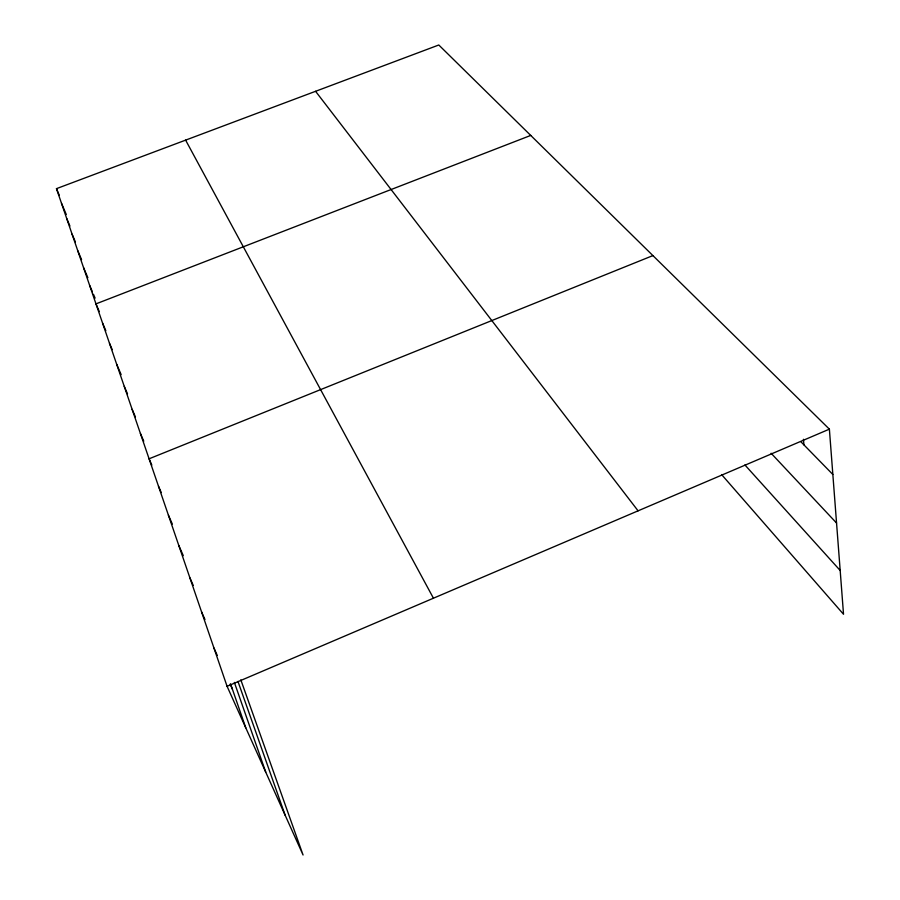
<?xml version="1.0" encoding="UTF-8"?>
<svg xmlns="http://www.w3.org/2000/svg" width="900" height="900" viewBox="0 0 900 900"><rect width="100%" height="100%" fill="white"/><g stroke="black" fill="none" stroke-linecap="round" stroke-linejoin="round"><path stroke-width="1.35" d="M240.829 679.86L303.064 855L227.081 686.317L829.384 429.154L843.525 614.261L721.586 474.559M652.916 255.589L149.085 458.798L151.83 465.086M530.741 135.428L95.974 303.874L99.304 311.603M227.081 686.317L56.475 188.651L438.795 45L829.384 429.154M801 441.877L832.849 474.48M771.12 453.251L836.55 523.024M744.919 464.963L840.184 570.488M315.574 91.305L638.077 510.829M185.614 140.13L433.44 598.207M213.941 647.977L217.294 655.47M230.153 684.18L232.391 689.175M201.555 611.865L204.975 619.538M189.877 577.8L193.252 585.405M178.841 545.602L183.285 555.637M158.49 486.225L161.28 492.581M168.39 515.126L172.35 524.104M132.131 409.343L135.45 416.97M140.411 433.474L143.764 441.191M116.696 364.32L121.151 374.614M124.234 386.314L127.508 393.863M102.589 323.156L105.84 330.705M109.485 343.294L112.241 349.65M89.64 285.379L92.374 291.746M93.465 294.3L95.108 298.114M72.09 234.203L75.364 241.864M77.715 250.594L81.574 259.627M83.554 267.637L87.874 277.706M56.475 188.651L59.197 195.053M61.492 203.265L66.274 214.493M66.69 218.441L69.919 226.013M237.96 681.413L285.176 815.288M234.36 682.403L265.725 772.099M230.591 683.977L245.768 727.796M803.43 439.29L803.936 444.881"/></g></svg>
